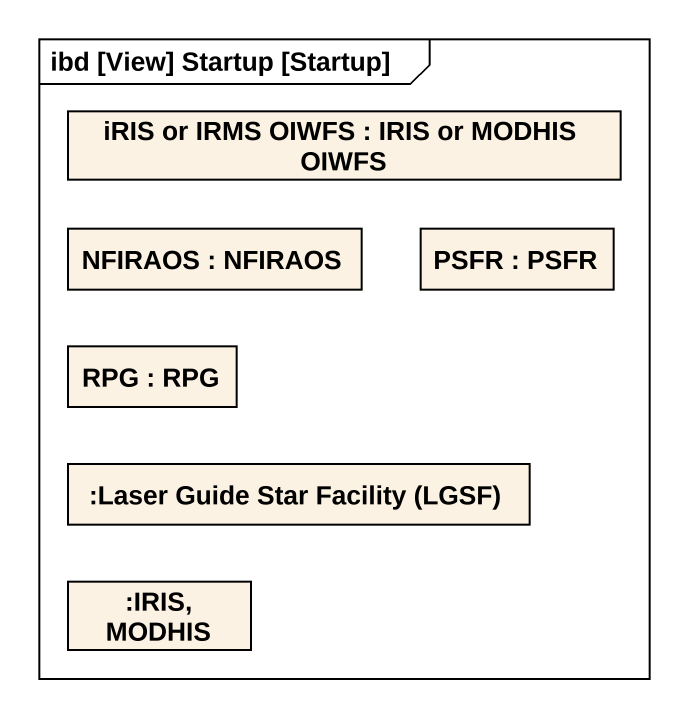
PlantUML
@startuml
mainframe ibd [View] Startup [Startup]
rectangle "iRIS or IRMS OIWFS : IRIS or MODHIS OIWFS" as iRIS_or_IRMS_OIWFS
rectangle "NFIRAOS : NFIRAOS" as NFIRAOS
rectangle "PSFR : PSFR" as PSFR
rectangle "RPG : RPG" as RPG
rectangle ":Laser Guide Star Facility (LGSF)" as Laser_Guide_Star_Facility
rectangle ":IRIS, MODHIS" as IRIS_MODHIS
@enduml
